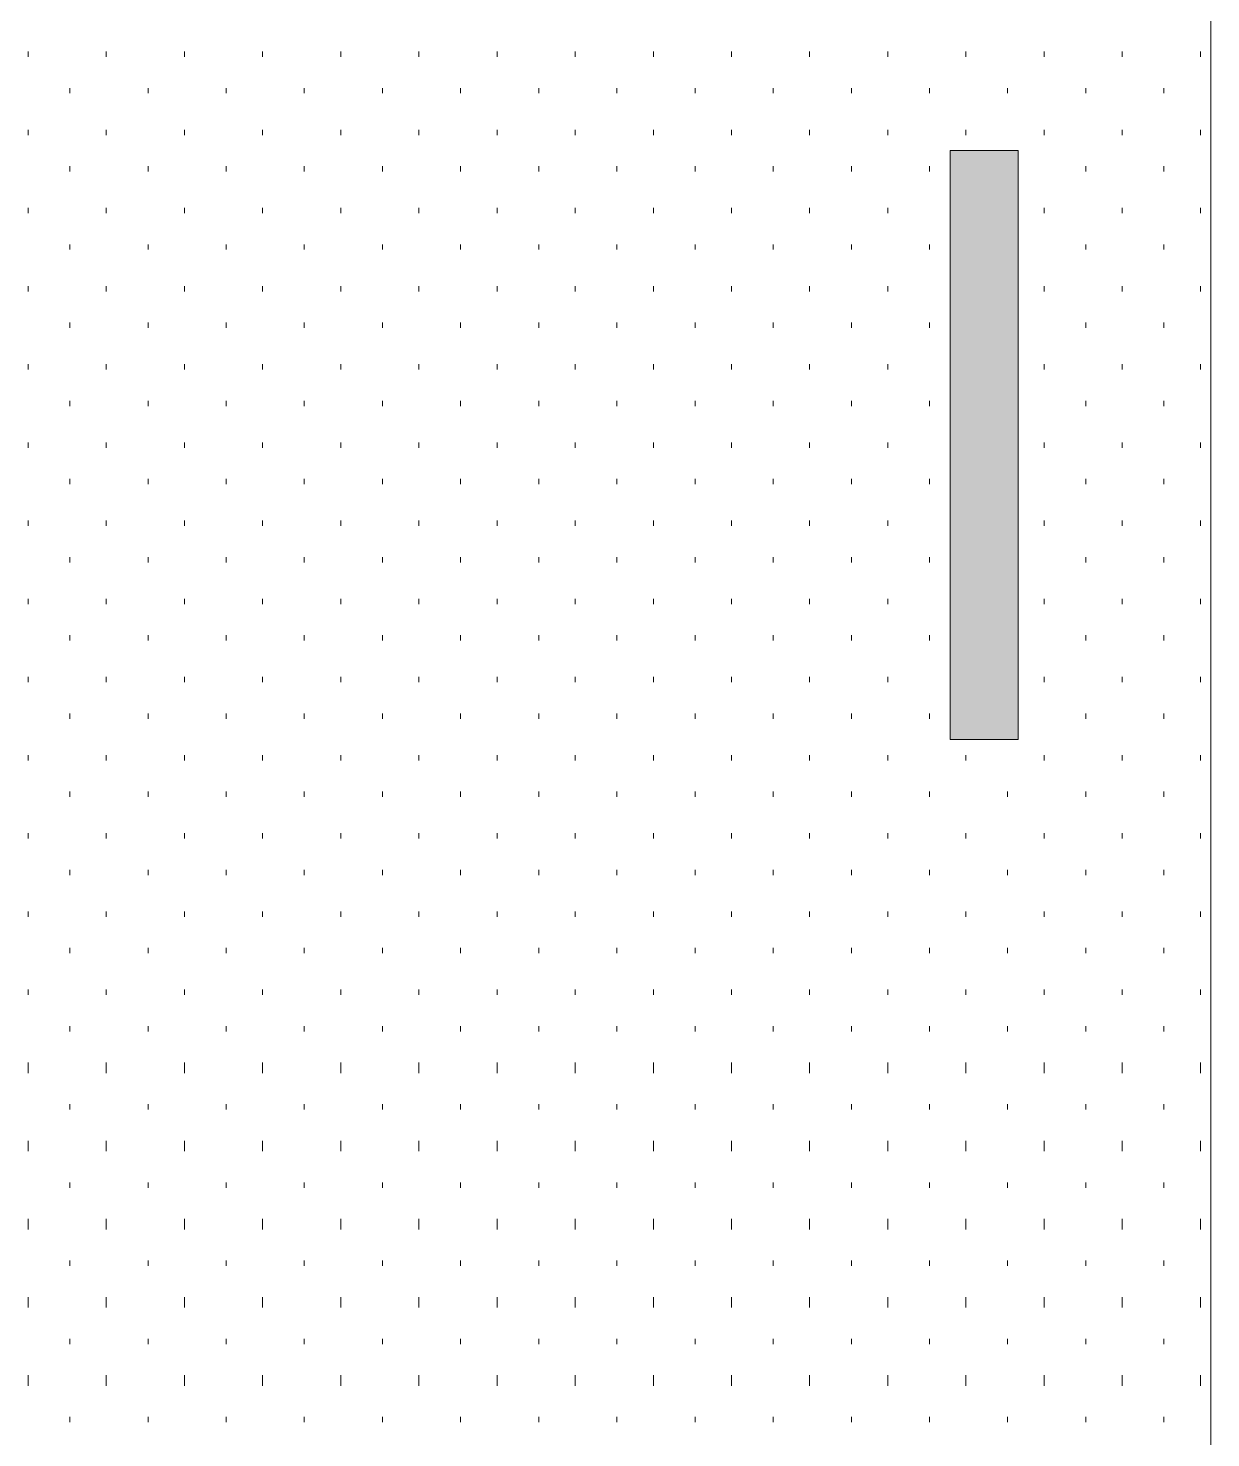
# Model space of a CAD drawing. Header units: inches. Extents: x -6061 to 13621, y -296 to 7483.
# Drawn here: x -5677.06 to -5658.88, y 85.1 to 106.77 of the extents above; entities that cross this region are included whole.
import ezdxf
from ezdxf.xclip import XClip

# ---------------------------------------------------------------- set-up
doc = ezdxf.new("R2010")
doc.units = ezdxf.units.IN
doc.header["$MEASUREMENT"] = 0
doc.header["$XCLIPFRAME"] = 0
doc.layers.get('0').update_dxf_attribs({"linetype": 'CONTINUOUS'})

# ---------------------------------------------------------------- blocks, each defined once
blk = doc.blocks.new('MF71286_7')
at = {"true_color": 0xffffff}
blk.add_hatch(color=7, dxfattribs=at).paths.add_polyline_path([(193.675, 191.685), (213.36, 191.685), (213.36, 233.468), (193.675, 233.468)])

msp = doc.modelspace()

# ---------------------------------------------------------------- linework, layer by layer
at = {"color": 7, "linetype": 'Continuous', "lineweight": 9, "true_color": 0x000007}
for p, q in [((-5658.8842, 147.33529), (-5658.8842, 63.32036)), ((-5658.8842, 65.80317), (-5658.8842, 144.85249)), ((-5661.84755, 104.88733), (-5662.88872, 104.88733)), ((-5662.88872, 104.88733), (-5662.88872, 95.8371)), ((-5661.84755, 95.8371), (-5661.84755, 104.88733)), ((-5662.88872, 95.8371), (-5661.84755, 95.8371))]:
    msp.add_line(p, q, dxfattribs=at)
at = {"color": 7, "linetype": 'Continuous', "lineweight": 9, "true_color": 0xffffff}
for p, q in [((-5677.06474, 106.32896), (-5677.06474, 106.40905)), ((-5675.86338, 106.32896), (-5675.86338, 106.40905)), ((-5674.66203, 106.32896), (-5674.66203, 106.40905)), ((-5673.46067, 106.32896), (-5673.46067, 106.40905)), ((-5672.25931, 106.32896), (-5672.25931, 106.40905)), ((-5671.05795, 106.32896), (-5671.05795, 106.40905)), ((-5669.8566, 106.32896), (-5669.8566, 106.40905)), ((-5668.65524, 106.32896), (-5668.65524, 106.40905)), ((-5667.45388, 106.32896), (-5667.45388, 106.40905)), ((-5666.25252, 106.32896), (-5666.25252, 106.40905)), ((-5665.05117, 106.32896), (-5665.05117, 106.40905)), ((-5663.84981, 106.32896), (-5663.84981, 106.40905)), ((-5662.64845, 106.32896), (-5662.64845, 106.40905)), ((-5661.44709, 106.32896), (-5661.44709, 106.40905)), ((-5660.24574, 106.32896), (-5660.24574, 106.40905)), ((-5659.04438, 106.32896), (-5659.04438, 106.40905)), ((-5676.42402, 105.76833), (-5676.42402, 105.84842)), ((-5675.22266, 105.76833), (-5675.22266, 105.84842)), ((-5674.0213, 105.76833), (-5674.0213, 105.84842)), ((-5672.81995, 105.76833), (-5672.81995, 105.84842)), ((-5671.61859, 105.76833), (-5671.61859, 105.84842)), ((-5670.41723, 105.76833), (-5670.41723, 105.84842)), ((-5669.21587, 105.76833), (-5669.21587, 105.84842)), ((-5668.01452, 105.76833), (-5668.01452, 105.84842)), ((-5666.81316, 105.76833), (-5666.81316, 105.84842)), ((-5665.6118, 105.76833), (-5665.6118, 105.84842)), ((-5664.41044, 105.76833), (-5664.41044, 105.84842)), ((-5663.20909, 105.76833), (-5663.20909, 105.84842)), ((-5662.00773, 105.76833), (-5662.00773, 105.84842)), ((-5660.80637, 105.76833), (-5660.80637, 105.84842)), ((-5659.60501, 105.76833), (-5659.60501, 105.84842)), ((-5677.06474, 105.1276), (-5677.06474, 105.20769)), ((-5675.86338, 105.1276), (-5675.86338, 105.20769)), ((-5674.66203, 105.1276), (-5674.66203, 105.20769)), ((-5673.46067, 105.1276), (-5673.46067, 105.20769)), ((-5672.25931, 105.1276), (-5672.25931, 105.20769)), ((-5671.05795, 105.1276), (-5671.05795, 105.20769)), ((-5669.8566, 105.1276), (-5669.8566, 105.20769)), ((-5668.65524, 105.1276), (-5668.65524, 105.20769)), ((-5667.45388, 105.1276), (-5667.45388, 105.20769)), ((-5666.25252, 105.1276), (-5666.25252, 105.20769)), ((-5665.05117, 105.1276), (-5665.05117, 105.20769)), ((-5663.84981, 105.1276), (-5663.84981, 105.20769)), ((-5662.64845, 105.1276), (-5662.64845, 105.20769)), ((-5661.44709, 105.1276), (-5661.44709, 105.20769)), ((-5660.24574, 105.1276), (-5660.24574, 105.20769)), ((-5659.04438, 105.1276), (-5659.04438, 105.20769)), ((-5676.42402, 104.56697), (-5676.42402, 104.64706)), ((-5675.22266, 104.56697), (-5675.22266, 104.64706)), ((-5674.0213, 104.56697), (-5674.0213, 104.64706)), ((-5672.81995, 104.56697), (-5672.81995, 104.64706)), ((-5671.61859, 104.56697), (-5671.61859, 104.64706)), ((-5670.41723, 104.56697), (-5670.41723, 104.64706)), ((-5669.21587, 104.56697), (-5669.21587, 104.64706)), ((-5668.01452, 104.56697), (-5668.01452, 104.64706)), ((-5666.81316, 104.56697), (-5666.81316, 104.64706)), ((-5665.6118, 104.56697), (-5665.6118, 104.64706)), ((-5664.41044, 104.56697), (-5664.41044, 104.64706)), ((-5663.20909, 104.56697), (-5663.20909, 104.64706)), ((-5660.80637, 104.56697), (-5660.80637, 104.64706)), ((-5659.60501, 104.56697), (-5659.60501, 104.64706)), ((-5677.06474, 103.92624), (-5677.06474, 104.00633)), ((-5675.86338, 103.92624), (-5675.86338, 104.00633)), ((-5674.66203, 103.92624), (-5674.66203, 104.00633)), ((-5673.46067, 103.92624), (-5673.46067, 104.00633)), ((-5672.25931, 103.92624), (-5672.25931, 104.00633)), ((-5671.05795, 103.92624), (-5671.05795, 104.00633)), ((-5669.8566, 103.92624), (-5669.8566, 104.00633)), ((-5668.65524, 103.92624), (-5668.65524, 104.00633)), ((-5667.45388, 103.92624), (-5667.45388, 104.00633)), ((-5666.25252, 103.92624), (-5666.25252, 104.00633)), ((-5665.05117, 103.92624), (-5665.05117, 104.00633)), ((-5663.84981, 103.92624), (-5663.84981, 104.00633)), ((-5661.44709, 103.92624), (-5661.44709, 104.00633)), ((-5660.24574, 103.92624), (-5660.24574, 104.00633)), ((-5659.04438, 103.92624), (-5659.04438, 104.00633)), ((-5676.42402, 103.36561), (-5676.42402, 103.4457)), ((-5675.22266, 103.36561), (-5675.22266, 103.4457)), ((-5674.0213, 103.36561), (-5674.0213, 103.4457)), ((-5672.81995, 103.36561), (-5672.81995, 103.4457)), ((-5671.61859, 103.36561), (-5671.61859, 103.4457)), ((-5670.41723, 103.36561), (-5670.41723, 103.4457)), ((-5669.21587, 103.36561), (-5669.21587, 103.4457)), ((-5668.01452, 103.36561), (-5668.01452, 103.4457)), ((-5666.81316, 103.36561), (-5666.81316, 103.4457)), ((-5665.6118, 103.36561), (-5665.6118, 103.4457)), ((-5664.41044, 103.36561), (-5664.41044, 103.4457)), ((-5663.20909, 103.36561), (-5663.20909, 103.4457)), ((-5660.80637, 103.36561), (-5660.80637, 103.4457)), ((-5659.60501, 103.36561), (-5659.60501, 103.4457)), ((-5677.06474, 102.72489), (-5677.06474, 102.80498)), ((-5675.86338, 102.72489), (-5675.86338, 102.80498)), ((-5674.66203, 102.72489), (-5674.66203, 102.80498)), ((-5673.46067, 102.72489), (-5673.46067, 102.80498)), ((-5672.25931, 102.72489), (-5672.25931, 102.80498)), ((-5671.05795, 102.72489), (-5671.05795, 102.80498)), ((-5669.8566, 102.72489), (-5669.8566, 102.80498)), ((-5668.65524, 102.72489), (-5668.65524, 102.80498)), ((-5667.45388, 102.72489), (-5667.45388, 102.80498)), ((-5666.25252, 102.72489), (-5666.25252, 102.80498)), ((-5665.05117, 102.72489), (-5665.05117, 102.80498)), ((-5663.84981, 102.72489), (-5663.84981, 102.80498)), ((-5661.44709, 102.72489), (-5661.44709, 102.80498)), ((-5660.24574, 102.72489), (-5660.24574, 102.80498)), ((-5659.04438, 102.72489), (-5659.04438, 102.80498)), ((-5676.42402, 102.16425), (-5676.42402, 102.24434)), ((-5675.22266, 102.16425), (-5675.22266, 102.24434)), ((-5674.0213, 102.16425), (-5674.0213, 102.24434)), ((-5672.81995, 102.16425), (-5672.81995, 102.24434)), ((-5671.61859, 102.16425), (-5671.61859, 102.24434)), ((-5670.41723, 102.16425), (-5670.41723, 102.24434)), ((-5669.21587, 102.16425), (-5669.21587, 102.24434)), ((-5668.01452, 102.16425), (-5668.01452, 102.24434)), ((-5666.81316, 102.16425), (-5666.81316, 102.24434)), ((-5665.6118, 102.16425), (-5665.6118, 102.24434)), ((-5664.41044, 102.16425), (-5664.41044, 102.24434)), ((-5663.20909, 102.16425), (-5663.20909, 102.24434)), ((-5660.80637, 102.16425), (-5660.80637, 102.24434)), ((-5659.60501, 102.16425), (-5659.60501, 102.24434)), ((-5677.06474, 101.52353), (-5677.06474, 101.60362)), ((-5675.86338, 101.52353), (-5675.86338, 101.60362)), ((-5674.66203, 101.52353), (-5674.66203, 101.60362)), ((-5673.46067, 101.52353), (-5673.46067, 101.60362)), ((-5672.25931, 101.52353), (-5672.25931, 101.60362)), ((-5671.05795, 101.52353), (-5671.05795, 101.60362)), ((-5669.8566, 101.52353), (-5669.8566, 101.60362)), ((-5668.65524, 101.52353), (-5668.65524, 101.60362)), ((-5667.45388, 101.52353), (-5667.45388, 101.60362)), ((-5666.25252, 101.52353), (-5666.25252, 101.60362)), ((-5665.05117, 101.52353), (-5665.05117, 101.60362)), ((-5663.84981, 101.52353), (-5663.84981, 101.60362)), ((-5661.44709, 101.52353), (-5661.44709, 101.60362)), ((-5660.24574, 101.52353), (-5660.24574, 101.60362)), ((-5659.04438, 101.52353), (-5659.04438, 101.60362)), ((-5676.42402, 100.9629), (-5676.42402, 101.04299)), ((-5675.22266, 100.9629), (-5675.22266, 101.04299)), ((-5674.0213, 100.9629), (-5674.0213, 101.04299)), ((-5672.81995, 100.9629), (-5672.81995, 101.04299)), ((-5671.61859, 100.9629), (-5671.61859, 101.04299)), ((-5670.41723, 100.9629), (-5670.41723, 101.04299)), ((-5669.21587, 100.9629), (-5669.21587, 101.04299)), ((-5668.01452, 100.9629), (-5668.01452, 101.04299)), ((-5666.81316, 100.9629), (-5666.81316, 101.04299)), ((-5665.6118, 100.9629), (-5665.6118, 101.04299)), ((-5664.41044, 100.9629), (-5664.41044, 101.04299)), ((-5663.20909, 100.9629), (-5663.20909, 101.04299)), ((-5660.80637, 100.9629), (-5660.80637, 101.04299)), ((-5659.60501, 100.9629), (-5659.60501, 101.04299)), ((-5677.06474, 100.32217), (-5677.06474, 100.40226)), ((-5675.86338, 100.32217), (-5675.86338, 100.40226)), ((-5674.66203, 100.32217), (-5674.66203, 100.40226)), ((-5673.46067, 100.32217), (-5673.46067, 100.40226)), ((-5672.25931, 100.32217), (-5672.25931, 100.40226)), ((-5671.05795, 100.32217), (-5671.05795, 100.40226)), ((-5669.8566, 100.32217), (-5669.8566, 100.40226)), ((-5668.65524, 100.32217), (-5668.65524, 100.40226)), ((-5667.45388, 100.32217), (-5667.45388, 100.40226)), ((-5666.25252, 100.32217), (-5666.25252, 100.40226)), ((-5665.05117, 100.32217), (-5665.05117, 100.40226)), ((-5663.84981, 100.32217), (-5663.84981, 100.40226)), ((-5661.44709, 100.32217), (-5661.44709, 100.40226)), ((-5660.24574, 100.32217), (-5660.24574, 100.40226)), ((-5659.04438, 100.32217), (-5659.04438, 100.40226)), ((-5676.42402, 99.76154), (-5676.42402, 99.84163)), ((-5675.22266, 99.76154), (-5675.22266, 99.84163)), ((-5674.0213, 99.76154), (-5674.0213, 99.84163)), ((-5672.81995, 99.76154), (-5672.81995, 99.84163)), ((-5671.61859, 99.76154), (-5671.61859, 99.84163)), ((-5670.41723, 99.76154), (-5670.41723, 99.84163)), ((-5669.21587, 99.76154), (-5669.21587, 99.84163)), ((-5668.01452, 99.76154), (-5668.01452, 99.84163)), ((-5666.81316, 99.76154), (-5666.81316, 99.84163)), ((-5665.6118, 99.76154), (-5665.6118, 99.84163)), ((-5664.41044, 99.76154), (-5664.41044, 99.84163)), ((-5663.20909, 99.76154), (-5663.20909, 99.84163)), ((-5660.80637, 99.76154), (-5660.80637, 99.84163)), ((-5659.60501, 99.76154), (-5659.60501, 99.84163)), ((-5677.06474, 99.12081), (-5677.06474, 99.2009)), ((-5675.86338, 99.12081), (-5675.86338, 99.2009)), ((-5674.66203, 99.12081), (-5674.66203, 99.2009)), ((-5673.46067, 99.12081), (-5673.46067, 99.2009)), ((-5672.25931, 99.12081), (-5672.25931, 99.2009)), ((-5671.05795, 99.12081), (-5671.05795, 99.2009)), ((-5669.8566, 99.12081), (-5669.8566, 99.2009)), ((-5668.65524, 99.12081), (-5668.65524, 99.2009)), ((-5667.45388, 99.12081), (-5667.45388, 99.2009)), ((-5666.25252, 99.12081), (-5666.25252, 99.2009)), ((-5665.05117, 99.12081), (-5665.05117, 99.2009)), ((-5663.84981, 99.12081), (-5663.84981, 99.2009)), ((-5661.44709, 99.12081), (-5661.44709, 99.2009)), ((-5660.24574, 99.12081), (-5660.24574, 99.2009)), ((-5659.04438, 99.12081), (-5659.04438, 99.2009)), ((-5676.42402, 98.56018), (-5676.42402, 98.64027)), ((-5675.22266, 98.56018), (-5675.22266, 98.64027)), ((-5674.0213, 98.56018), (-5674.0213, 98.64027)), ((-5672.81995, 98.56018), (-5672.81995, 98.64027)), ((-5671.61859, 98.56018), (-5671.61859, 98.64027)), ((-5670.41723, 98.56018), (-5670.41723, 98.64027)), ((-5669.21587, 98.56018), (-5669.21587, 98.64027)), ((-5668.01452, 98.56018), (-5668.01452, 98.64027)), ((-5666.81316, 98.56018), (-5666.81316, 98.64027)), ((-5665.6118, 98.56018), (-5665.6118, 98.64027)), ((-5664.41044, 98.56018), (-5664.41044, 98.64027)), ((-5663.20909, 98.56018), (-5663.20909, 98.64027)), ((-5660.80637, 98.56018), (-5660.80637, 98.64027)), ((-5659.60501, 98.56018), (-5659.60501, 98.64027)), ((-5677.06474, 97.91946), (-5677.06474, 97.99955)), ((-5675.86338, 97.91946), (-5675.86338, 97.99955)), ((-5674.66203, 97.91946), (-5674.66203, 97.99955)), ((-5673.46067, 97.91946), (-5673.46067, 97.99955)), ((-5672.25931, 97.91946), (-5672.25931, 97.99955)), ((-5671.05795, 97.91946), (-5671.05795, 97.99955)), ((-5669.8566, 97.91946), (-5669.8566, 97.99955)), ((-5668.65524, 97.91946), (-5668.65524, 97.99955)), ((-5667.45388, 97.91946), (-5667.45388, 97.99955)), ((-5666.25252, 97.91946), (-5666.25252, 97.99955)), ((-5665.05117, 97.91946), (-5665.05117, 97.99955)), ((-5663.84981, 97.91946), (-5663.84981, 97.99955)), ((-5661.44709, 97.91946), (-5661.44709, 97.99955)), ((-5660.24574, 97.91946), (-5660.24574, 97.99955)), ((-5659.04438, 97.91946), (-5659.04438, 97.99955)), ((-5676.42402, 97.35882), (-5676.42402, 97.43891)), ((-5675.22266, 97.35882), (-5675.22266, 97.43891)), ((-5674.0213, 97.35882), (-5674.0213, 97.43891)), ((-5672.81995, 97.35882), (-5672.81995, 97.43891)), ((-5671.61859, 97.35882), (-5671.61859, 97.43891)), ((-5670.41723, 97.35882), (-5670.41723, 97.43891)), ((-5669.21587, 97.35882), (-5669.21587, 97.43891)), ((-5668.01452, 97.35882), (-5668.01452, 97.43891)), ((-5666.81316, 97.35882), (-5666.81316, 97.43891)), ((-5665.6118, 97.35882), (-5665.6118, 97.43891)), ((-5664.41044, 97.35882), (-5664.41044, 97.43891)), ((-5663.20909, 97.35882), (-5663.20909, 97.43891)), ((-5660.80637, 97.35882), (-5660.80637, 97.43891)), ((-5659.60501, 97.35882), (-5659.60501, 97.43891)), ((-5677.06474, 96.7181), (-5677.06474, 96.79819)), ((-5675.86338, 96.7181), (-5675.86338, 96.79819)), ((-5674.66203, 96.7181), (-5674.66203, 96.79819)), ((-5673.46067, 96.7181), (-5673.46067, 96.79819)), ((-5672.25931, 96.7181), (-5672.25931, 96.79819)), ((-5671.05795, 96.7181), (-5671.05795, 96.79819)), ((-5669.8566, 96.7181), (-5669.8566, 96.79819)), ((-5668.65524, 96.7181), (-5668.65524, 96.79819)), ((-5667.45388, 96.7181), (-5667.45388, 96.79819)), ((-5666.25252, 96.7181), (-5666.25252, 96.79819)), ((-5665.05117, 96.7181), (-5665.05117, 96.79819)), ((-5663.84981, 96.7181), (-5663.84981, 96.79819)), ((-5661.44709, 96.7181), (-5661.44709, 96.79819)), ((-5660.24574, 96.7181), (-5660.24574, 96.79819)), ((-5659.04438, 96.7181), (-5659.04438, 96.79819)), ((-5676.42402, 96.15747), (-5676.42402, 96.23756)), ((-5675.22266, 96.15747), (-5675.22266, 96.23756)), ((-5674.0213, 96.15747), (-5674.0213, 96.23756)), ((-5672.81995, 96.15747), (-5672.81995, 96.23756)), ((-5671.61859, 96.15747), (-5671.61859, 96.23756)), ((-5670.41723, 96.15747), (-5670.41723, 96.23756)), ((-5669.21587, 96.15747), (-5669.21587, 96.23756)), ((-5668.01452, 96.15747), (-5668.01452, 96.23756)), ((-5666.81316, 96.15747), (-5666.81316, 96.23756)), ((-5665.6118, 96.15747), (-5665.6118, 96.23756)), ((-5664.41044, 96.15747), (-5664.41044, 96.23756)), ((-5663.20909, 96.15747), (-5663.20909, 96.23756)), ((-5660.80637, 96.15747), (-5660.80637, 96.23756)), ((-5659.60501, 96.15747), (-5659.60501, 96.23756)), ((-5677.06474, 95.51674), (-5677.06474, 95.59683)), ((-5675.86338, 95.51674), (-5675.86338, 95.59683)), ((-5674.66203, 95.51674), (-5674.66203, 95.59683)), ((-5673.46067, 95.51674), (-5673.46067, 95.59683)), ((-5672.25931, 95.51674), (-5672.25931, 95.59683)), ((-5671.05795, 95.51674), (-5671.05795, 95.59683)), ((-5669.8566, 95.51674), (-5669.8566, 95.59683)), ((-5668.65524, 95.51674), (-5668.65524, 95.59683)), ((-5667.45388, 95.51674), (-5667.45388, 95.59683)), ((-5666.25252, 95.51674), (-5666.25252, 95.59683)), ((-5665.05117, 95.51674), (-5665.05117, 95.59683)), ((-5663.84981, 95.51674), (-5663.84981, 95.59683)), ((-5662.64845, 95.51674), (-5662.64845, 95.59683)), ((-5661.44709, 95.51674), (-5661.44709, 95.59683)), ((-5660.24574, 95.51674), (-5660.24574, 95.59683)), ((-5659.04438, 95.51674), (-5659.04438, 95.59683)), ((-5676.42402, 94.95611), (-5676.42402, 95.0362)), ((-5675.22266, 94.95611), (-5675.22266, 95.0362)), ((-5674.0213, 94.95611), (-5674.0213, 95.0362)), ((-5672.81995, 94.95611), (-5672.81995, 95.0362)), ((-5671.61859, 94.95611), (-5671.61859, 95.0362)), ((-5670.41723, 94.95611), (-5670.41723, 95.0362)), ((-5669.21587, 94.95611), (-5669.21587, 95.0362)), ((-5668.01452, 94.95611), (-5668.01452, 95.0362)), ((-5666.81316, 94.95611), (-5666.81316, 95.0362)), ((-5665.6118, 94.95611), (-5665.6118, 95.0362)), ((-5664.41044, 94.95611), (-5664.41044, 95.0362)), ((-5663.20909, 94.95611), (-5663.20909, 95.0362)), ((-5662.00773, 94.95611), (-5662.00773, 95.0362)), ((-5660.80637, 94.95611), (-5660.80637, 95.0362)), ((-5659.60501, 94.95611), (-5659.60501, 95.0362)), ((-5677.06474, 94.31538), (-5677.06474, 94.39547)), ((-5675.86338, 94.31538), (-5675.86338, 94.39547)), ((-5674.66203, 94.31538), (-5674.66203, 94.39547)), ((-5673.46067, 94.31538), (-5673.46067, 94.39547)), ((-5672.25931, 94.31538), (-5672.25931, 94.39547)), ((-5671.05795, 94.31538), (-5671.05795, 94.39547)), ((-5669.8566, 94.31538), (-5669.8566, 94.39547)), ((-5668.65524, 94.31538), (-5668.65524, 94.39547)), ((-5667.45388, 94.31538), (-5667.45388, 94.39547)), ((-5666.25252, 94.31538), (-5666.25252, 94.39547)), ((-5665.05117, 94.31538), (-5665.05117, 94.39547)), ((-5663.84981, 94.31538), (-5663.84981, 94.39547)), ((-5662.64845, 94.31538), (-5662.64845, 94.39547)), ((-5661.44709, 94.31538), (-5661.44709, 94.39547)), ((-5660.24574, 94.31538), (-5660.24574, 94.39547)), ((-5659.04438, 94.31538), (-5659.04438, 94.39547)), ((-5676.42402, 93.75475), (-5676.42402, 93.83484)), ((-5675.22266, 93.75475), (-5675.22266, 93.83484)), ((-5674.0213, 93.75475), (-5674.0213, 93.83484)), ((-5672.81995, 93.75475), (-5672.81995, 93.83484)), ((-5671.61859, 93.75475), (-5671.61859, 93.83484)), ((-5670.41723, 93.75475), (-5670.41723, 93.83484)), ((-5669.21587, 93.75475), (-5669.21587, 93.83484)), ((-5668.01452, 93.75475), (-5668.01452, 93.83484)), ((-5666.81316, 93.75475), (-5666.81316, 93.83484)), ((-5665.6118, 93.75475), (-5665.6118, 93.83484)), ((-5664.41044, 93.75475), (-5664.41044, 93.83484)), ((-5663.20909, 93.75475), (-5663.20909, 93.83484)), ((-5662.00773, 93.75475), (-5662.00773, 93.83484)), ((-5660.80637, 93.75475), (-5660.80637, 93.83484)), ((-5659.60501, 93.75475), (-5659.60501, 93.83484)), ((-5677.06474, 93.11403), (-5677.06474, 93.19412)), ((-5675.86338, 93.11403), (-5675.86338, 93.19412)), ((-5674.66203, 93.11403), (-5674.66203, 93.19412)), ((-5673.46067, 93.11403), (-5673.46067, 93.19412)), ((-5672.25931, 93.11403), (-5672.25931, 93.19412)), ((-5671.05795, 93.11403), (-5671.05795, 93.19412)), ((-5669.8566, 93.11403), (-5669.8566, 93.19412)), ((-5668.65524, 93.11403), (-5668.65524, 93.19412)), ((-5667.45388, 93.11403), (-5667.45388, 93.19412)), ((-5666.25252, 93.11403), (-5666.25252, 93.19412)), ((-5665.05117, 93.11403), (-5665.05117, 93.19412)), ((-5663.84981, 93.11403), (-5663.84981, 93.19412)), ((-5662.64845, 93.11403), (-5662.64845, 93.19412)), ((-5661.44709, 93.11403), (-5661.44709, 93.19412)), ((-5660.24574, 93.11403), (-5660.24574, 93.19412)), ((-5659.04438, 93.11403), (-5659.04438, 93.19412)), ((-5676.42402, 92.55339), (-5676.42402, 92.63348)), ((-5675.22266, 92.55339), (-5675.22266, 92.63348)), ((-5674.0213, 92.55339), (-5674.0213, 92.63348)), ((-5672.81995, 92.55339), (-5672.81995, 92.63348)), ((-5671.61859, 92.55339), (-5671.61859, 92.63348)), ((-5670.41723, 92.55339), (-5670.41723, 92.63348)), ((-5669.21587, 92.55339), (-5669.21587, 92.63348)), ((-5668.01452, 92.55339), (-5668.01452, 92.63348)), ((-5666.81316, 92.55339), (-5666.81316, 92.63348)), ((-5665.6118, 92.55339), (-5665.6118, 92.63348)), ((-5664.41044, 92.55339), (-5664.41044, 92.63348)), ((-5663.20909, 92.55339), (-5663.20909, 92.63348)), ((-5662.00773, 92.55339), (-5662.00773, 92.63348)), ((-5660.80637, 92.55339), (-5660.80637, 92.63348)), ((-5659.60501, 92.55339), (-5659.60501, 92.63348)), ((-5677.06474, 91.91267), (-5677.06474, 91.99276)), ((-5675.86338, 91.91267), (-5675.86338, 91.99276)), ((-5674.66203, 91.91267), (-5674.66203, 91.99276)), ((-5673.46067, 91.91267), (-5673.46067, 91.99276)), ((-5672.25931, 91.91267), (-5672.25931, 91.99276)), ((-5671.05795, 91.91267), (-5671.05795, 91.99276)), ((-5669.8566, 91.91267), (-5669.8566, 91.99276)), ((-5668.65524, 91.91267), (-5668.65524, 91.99276)), ((-5667.45388, 91.91267), (-5667.45388, 91.99276)), ((-5666.25252, 91.91267), (-5666.25252, 91.99276)), ((-5665.05117, 91.91267), (-5665.05117, 91.99276)), ((-5663.84981, 91.91267), (-5663.84981, 91.99276)), ((-5662.64845, 91.91267), (-5662.64845, 91.99276)), ((-5661.44709, 91.91267), (-5661.44709, 91.99276)), ((-5660.24574, 91.91267), (-5660.24574, 91.99276)), ((-5659.04438, 91.91267), (-5659.04438, 91.99276)), ((-5676.42402, 91.35204), (-5676.42402, 91.43213)), ((-5675.22266, 91.35204), (-5675.22266, 91.43213)), ((-5674.0213, 91.35204), (-5674.0213, 91.43213)), ((-5672.81995, 91.35204), (-5672.81995, 91.43213)), ((-5671.61859, 91.35204), (-5671.61859, 91.43213)), ((-5670.41723, 91.35204), (-5670.41723, 91.43213)), ((-5669.21587, 91.35204), (-5669.21587, 91.43213)), ((-5668.01452, 91.35204), (-5668.01452, 91.43213)), ((-5666.81316, 91.35204), (-5666.81316, 91.43213)), ((-5665.6118, 91.35204), (-5665.6118, 91.43213)), ((-5664.41044, 91.35204), (-5664.41044, 91.43213)), ((-5663.20909, 91.35204), (-5663.20909, 91.43213)), ((-5662.00773, 91.35204), (-5662.00773, 91.43213)), ((-5660.80637, 91.35204), (-5660.80637, 91.43213)), ((-5659.60501, 91.35204), (-5659.60501, 91.43213)), ((-5677.06474, 90.71131), (-5677.06474, 90.87149)), ((-5675.86338, 90.71131), (-5675.86338, 90.87149)), ((-5674.66203, 90.71131), (-5674.66203, 90.87149)), ((-5673.46067, 90.71131), (-5673.46067, 90.87149)), ((-5672.25931, 90.71131), (-5672.25931, 90.87149)), ((-5671.05795, 90.71131), (-5671.05795, 90.87149)), ((-5669.8566, 90.71131), (-5669.8566, 90.87149)), ((-5668.65524, 90.71131), (-5668.65524, 90.87149)), ((-5667.45388, 90.71131), (-5667.45388, 90.87149)), ((-5666.25252, 90.71131), (-5666.25252, 90.87149)), ((-5665.05117, 90.71131), (-5665.05117, 90.87149)), ((-5663.84981, 90.71131), (-5663.84981, 90.87149)), ((-5662.64845, 90.71131), (-5662.64845, 90.87149)), ((-5661.44709, 90.71131), (-5661.44709, 90.87149)), ((-5660.24574, 90.71131), (-5660.24574, 90.87149)), ((-5659.04438, 90.71131), (-5659.04438, 90.87149)), ((-5676.42402, 90.15068), (-5676.42402, 90.23077)), ((-5675.22266, 90.15068), (-5675.22266, 90.23077)), ((-5674.0213, 90.15068), (-5674.0213, 90.23077)), ((-5672.81995, 90.15068), (-5672.81995, 90.23077)), ((-5671.61859, 90.15068), (-5671.61859, 90.23077)), ((-5670.41723, 90.15068), (-5670.41723, 90.23077)), ((-5669.21587, 90.15068), (-5669.21587, 90.23077)), ((-5668.01452, 90.15068), (-5668.01452, 90.23077)), ((-5666.81316, 90.15068), (-5666.81316, 90.23077)), ((-5665.6118, 90.15068), (-5665.6118, 90.23077)), ((-5664.41044, 90.15068), (-5664.41044, 90.23077)), ((-5663.20909, 90.15068), (-5663.20909, 90.23077)), ((-5662.00773, 90.15068), (-5662.00773, 90.23077)), ((-5660.80637, 90.15068), (-5660.80637, 90.23077)), ((-5659.60501, 90.15068), (-5659.60501, 90.23077)), ((-5677.06474, 89.50995), (-5677.06474, 89.67014)), ((-5675.86338, 89.50995), (-5675.86338, 89.67014)), ((-5674.66203, 89.50995), (-5674.66203, 89.67014)), ((-5673.46067, 89.50995), (-5673.46067, 89.67014)), ((-5672.25931, 89.50995), (-5672.25931, 89.67014)), ((-5671.05795, 89.50995), (-5671.05795, 89.67014)), ((-5669.8566, 89.50995), (-5669.8566, 89.67014)), ((-5668.65524, 89.50995), (-5668.65524, 89.67014)), ((-5667.45388, 89.50995), (-5667.45388, 89.67014)), ((-5666.25252, 89.50995), (-5666.25252, 89.67014)), ((-5665.05117, 89.50995), (-5665.05117, 89.67014)), ((-5663.84981, 89.50995), (-5663.84981, 89.67014)), ((-5662.64845, 89.50995), (-5662.64845, 89.67014)), ((-5661.44709, 89.50995), (-5661.44709, 89.67014)), ((-5660.24574, 89.50995), (-5660.24574, 89.67014)), ((-5659.04438, 89.50995), (-5659.04438, 89.67014)), ((-5676.42402, 88.94932), (-5676.42402, 89.02941)), ((-5675.22266, 88.94932), (-5675.22266, 89.02941)), ((-5674.0213, 88.94932), (-5674.0213, 89.02941)), ((-5672.81995, 88.94932), (-5672.81995, 89.02941)), ((-5671.61859, 88.94932), (-5671.61859, 89.02941)), ((-5670.41723, 88.94932), (-5670.41723, 89.02941)), ((-5669.21587, 88.94932), (-5669.21587, 89.02941)), ((-5668.01452, 88.94932), (-5668.01452, 89.02941)), ((-5666.81316, 88.94932), (-5666.81316, 89.02941)), ((-5665.6118, 88.94932), (-5665.6118, 89.02941)), ((-5664.41044, 88.94932), (-5664.41044, 89.02941)), ((-5663.20909, 88.94932), (-5663.20909, 89.02941)), ((-5662.00773, 88.94932), (-5662.00773, 89.02941)), ((-5660.80637, 88.94932), (-5660.80637, 89.02941)), ((-5659.60501, 88.94932), (-5659.60501, 89.02941)), ((-5677.06474, 88.3086), (-5677.06474, 88.46878)), ((-5675.86338, 88.3086), (-5675.86338, 88.46878)), ((-5674.66203, 88.3086), (-5674.66203, 88.46878)), ((-5673.46067, 88.3086), (-5673.46067, 88.46878)), ((-5672.25931, 88.3086), (-5672.25931, 88.46878)), ((-5671.05795, 88.3086), (-5671.05795, 88.46878)), ((-5669.8566, 88.3086), (-5669.8566, 88.46878)), ((-5668.65524, 88.3086), (-5668.65524, 88.46878)), ((-5667.45388, 88.3086), (-5667.45388, 88.46878)), ((-5666.25252, 88.3086), (-5666.25252, 88.46878)), ((-5665.05117, 88.3086), (-5665.05117, 88.46878)), ((-5663.84981, 88.3086), (-5663.84981, 88.46878)), ((-5662.64845, 88.3086), (-5662.64845, 88.46878)), ((-5661.44709, 88.3086), (-5661.44709, 88.46878)), ((-5660.24574, 88.3086), (-5660.24574, 88.46878)), ((-5659.04438, 88.3086), (-5659.04438, 88.46878)), ((-5676.42402, 87.74796), (-5676.42402, 87.82805)), ((-5675.22266, 87.74796), (-5675.22266, 87.82805)), ((-5674.0213, 87.74796), (-5674.0213, 87.82805)), ((-5672.81995, 87.74796), (-5672.81995, 87.82805)), ((-5671.61859, 87.74796), (-5671.61859, 87.82805)), ((-5670.41723, 87.74796), (-5670.41723, 87.82805)), ((-5669.21587, 87.74796), (-5669.21587, 87.82805)), ((-5668.01452, 87.74796), (-5668.01452, 87.82805)), ((-5666.81316, 87.74796), (-5666.81316, 87.82805)), ((-5665.6118, 87.74796), (-5665.6118, 87.82805)), ((-5664.41044, 87.74796), (-5664.41044, 87.82805)), ((-5663.20909, 87.74796), (-5663.20909, 87.82805)), ((-5662.00773, 87.74796), (-5662.00773, 87.82805)), ((-5660.80637, 87.74796), (-5660.80637, 87.82805)), ((-5659.60501, 87.74796), (-5659.60501, 87.82805)), ((-5677.06474, 87.10724), (-5677.06474, 87.26742)), ((-5675.86338, 87.10724), (-5675.86338, 87.26742)), ((-5674.66203, 87.10724), (-5674.66203, 87.26742)), ((-5673.46067, 87.10724), (-5673.46067, 87.26742)), ((-5672.25931, 87.10724), (-5672.25931, 87.26742)), ((-5671.05795, 87.10724), (-5671.05795, 87.26742)), ((-5669.8566, 87.10724), (-5669.8566, 87.26742)), ((-5668.65524, 87.10724), (-5668.65524, 87.26742)), ((-5667.45388, 87.10724), (-5667.45388, 87.26742)), ((-5666.25252, 87.10724), (-5666.25252, 87.26742)), ((-5665.05117, 87.10724), (-5665.05117, 87.26742)), ((-5663.84981, 87.10724), (-5663.84981, 87.26742)), ((-5662.64845, 87.10724), (-5662.64845, 87.26742)), ((-5661.44709, 87.10724), (-5661.44709, 87.26742)), ((-5660.24574, 87.10724), (-5660.24574, 87.26742)), ((-5659.04438, 87.10724), (-5659.04438, 87.26742)), ((-5676.42402, 86.54661), (-5676.42402, 86.6267)), ((-5675.22266, 86.54661), (-5675.22266, 86.6267)), ((-5674.0213, 86.54661), (-5674.0213, 86.6267)), ((-5672.81995, 86.54661), (-5672.81995, 86.6267)), ((-5671.61859, 86.54661), (-5671.61859, 86.6267)), ((-5670.41723, 86.54661), (-5670.41723, 86.6267)), ((-5669.21587, 86.54661), (-5669.21587, 86.6267)), ((-5668.01452, 86.54661), (-5668.01452, 86.6267)), ((-5666.81316, 86.54661), (-5666.81316, 86.6267)), ((-5665.6118, 86.54661), (-5665.6118, 86.6267)), ((-5664.41044, 86.54661), (-5664.41044, 86.6267)), ((-5663.20909, 86.54661), (-5663.20909, 86.6267)), ((-5662.00773, 86.54661), (-5662.00773, 86.6267)), ((-5660.80637, 86.54661), (-5660.80637, 86.6267)), ((-5659.60501, 86.54661), (-5659.60501, 86.6267)), ((-5677.06474, 85.90588), (-5677.06474, 86.06606)), ((-5675.86338, 85.90588), (-5675.86338, 86.06606)), ((-5674.66203, 85.90588), (-5674.66203, 86.06606)), ((-5673.46067, 85.90588), (-5673.46067, 86.06606)), ((-5672.25931, 85.90588), (-5672.25931, 86.06606)), ((-5671.05795, 85.90588), (-5671.05795, 86.06606)), ((-5669.8566, 85.90588), (-5669.8566, 86.06606)), ((-5668.65524, 85.90588), (-5668.65524, 86.06606)), ((-5667.45388, 85.90588), (-5667.45388, 86.06606)), ((-5666.25252, 85.90588), (-5666.25252, 86.06606)), ((-5665.05117, 85.90588), (-5665.05117, 86.06606)), ((-5663.84981, 85.90588), (-5663.84981, 86.06606)), ((-5662.64845, 85.90588), (-5662.64845, 86.06606)), ((-5661.44709, 85.90588), (-5661.44709, 86.06606)), ((-5660.24574, 85.90588), (-5660.24574, 86.06606)), ((-5659.04438, 85.90588), (-5659.04438, 86.06606)), ((-5676.42402, 85.34525), (-5676.42402, 85.42534)), ((-5675.22266, 85.34525), (-5675.22266, 85.42534)), ((-5674.0213, 85.34525), (-5674.0213, 85.42534)), ((-5672.81995, 85.34525), (-5672.81995, 85.42534)), ((-5671.61859, 85.34525), (-5671.61859, 85.42534)), ((-5670.41723, 85.34525), (-5670.41723, 85.42534)), ((-5669.21587, 85.34525), (-5669.21587, 85.42534)), ((-5668.01452, 85.34525), (-5668.01452, 85.42534)), ((-5666.81316, 85.34525), (-5666.81316, 85.42534)), ((-5665.6118, 85.34525), (-5665.6118, 85.42534)), ((-5664.41044, 85.34525), (-5664.41044, 85.42534)), ((-5663.20909, 85.34525), (-5663.20909, 85.42534)), ((-5662.00773, 85.34525), (-5662.00773, 85.42534)), ((-5660.80637, 85.34525), (-5660.80637, 85.42534)), ((-5659.60501, 85.34525), (-5659.60501, 85.42534))]:
    msp.add_line(p, q, dxfattribs=at)

# ---------------------------------------------------------------- block references
at = {"color": 7, "true_color": 0xffffff}
ref = msp.add_blockref('MF71286_7', (-6062.54031, -296.84661), dxfattribs=dict(at, xscale=1.8919015636469, yscale=1.8919015636469, zscale=1.8919015636469))
XClip(ref).set_block_clipping_path([(211.2433286117, 207.560328694), (211.7936619327, 212.3439952537)])

doc.saveas('drawing.dxf')
